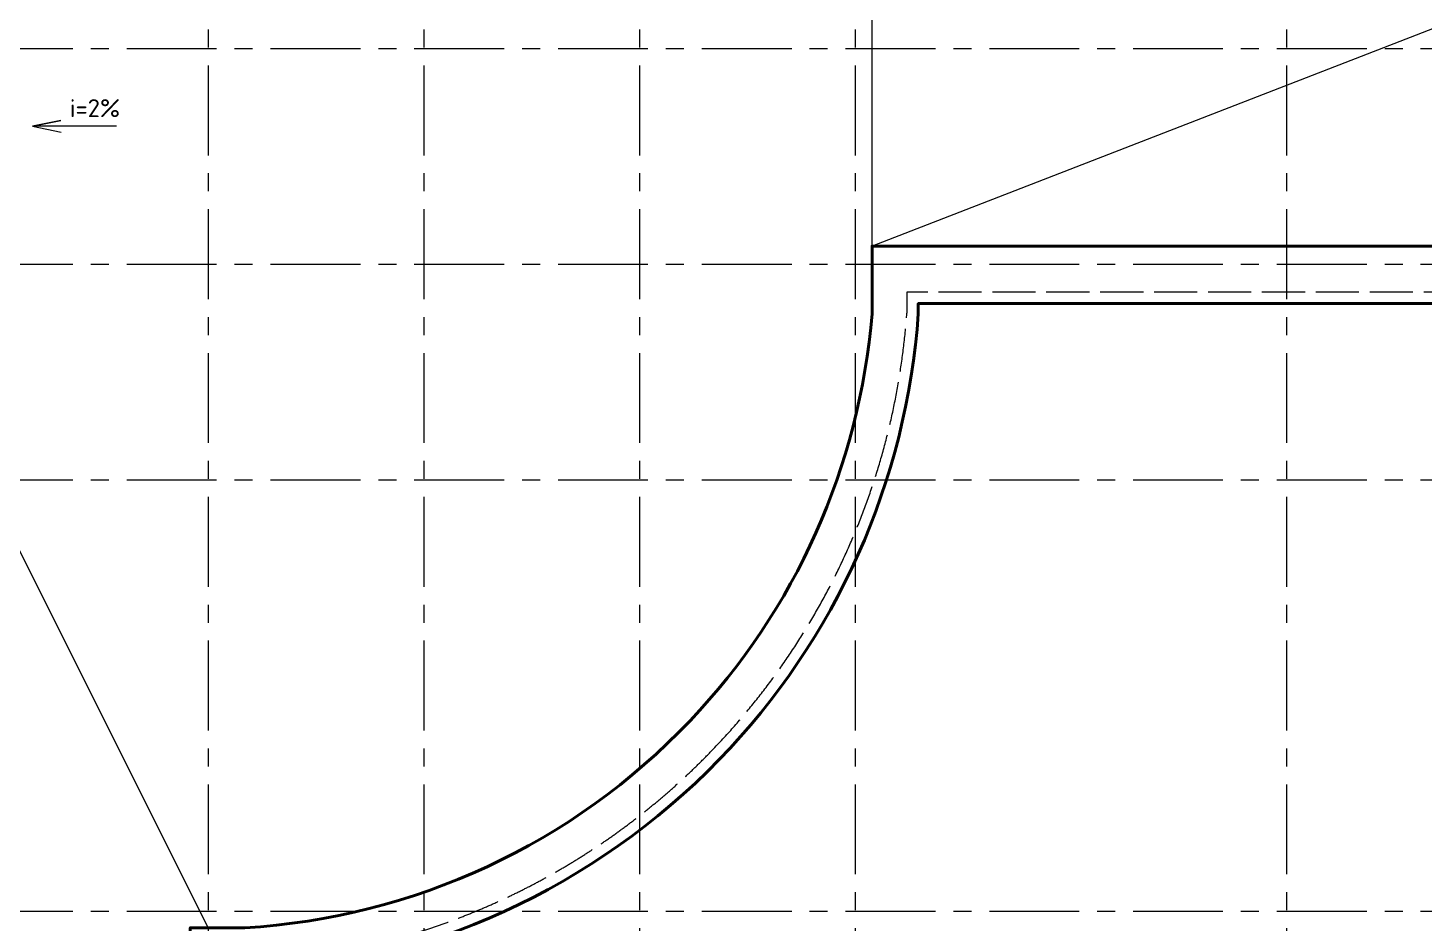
# Model space of a CAD drawing. Header units: millimetres. Extents: x -265044 to 366616, y 0 to 292181.
# Drawn here: x 207071 to 226495, y 106435 to 118885 of the extents above; entities that cross this region are included whole.
import ezdxf
from ezdxf import colors
from ezdxf.entities.mleader import LeaderData, LeaderLine
from ezdxf.math import Vec2, Vec3

# ---------------------------------------------------------------- set-up
doc = ezdxf.new("R2010")
doc.units = ezdxf.units.MM
doc.header["$MEASUREMENT"] = 0
doc.linetypes.add('ACAD_ISO02W100', pattern=[15, 12, -3])
doc.linetypes.add('CENTER', pattern=[2, 1.25, -0.25, 0.25, -0.25])
doc.layers.get('0').update_dxf_attribs({"color": 250, "lineweight": 9})
for name, color, linetype, lineweight in [('АР_Навесной фасад', 5, 'Continuous', 5), ('АР_Оси', 193, 'Continuous', 9), ('АР_Отметки', 250, 'Continuous', 15), ('АР_тонкая линия', 250, 'Continuous', 0), ('пунктир', 251, 'Continuous', 13)]:
    doc.layers.add(name, color=color, linetype=linetype, lineweight=lineweight)
doc.styles.add('ISOCPEUR', font='isocpeur.ttf', dxfattribs={"width": 0.7})
doc.styles.get("Standard").update_dxf_attribs({"font": 'isocpeur.ttf'})

# ---------------------------------------------------------------- blocks, each defined once
blk = doc.blocks.new('_DotSmall')
at = {"color": 8, "linetype": 'ByBlock', "const_width": 0.5}
blk.add_lwpolyline([(-0.0625, 0, 1), (0.0625, 0, 1)], format="xyb", close=True, dxfattribs=at)
blk = doc.blocks.new('A$C6f2de472')
at = {"layer": 'АР_тонкая линия', "color": 8, "ltscale": 100}
for p, q in [((54.57592772785574, -68.52589298801445), (54.57592772785574, -734.3112859727285)), ((54.57592772785574, -734.3112859727285), (9.624901639340763, -509.7124210055539)), ((9.624901639340763, -509.7124210055539), (54.57592772785574, -734.3112859727285)), ((54.57592772785574, -734.3112859727285), (103.6099336369945, -505.6287240333957))]:
    blk.add_line(p, q, dxfattribs=at)

msp = doc.modelspace()

# ---------------------------------------------------------------- linework, layer by layer
at = {"layer": 'АР_Навесной фасад', "color": 8, "lineweight": 40, "ltscale": 100}
for points in [[(210514.297662932, 127350.6824583524), (218829.2976629321, 127350.6824583523), (218829.2976629321, 130860.6931032051), (225829.5747516663, 130860.6718134995), (225829.0205741979, 127350.5193614235), (251839.291336361, 127350.5406511167), (251839.2976629321, 118850.6824583525), (248329.2976629321, 118850.6824583525), (248329.2976629321, 115850.682458354), (218814.2976629322, 115850.6824583525), (218814.2976629322, 114910.6824583525, -0.1713588119262615), (216282.8588345423, 109248.2387112, -0.1904546233486775), (210087.5296766416, 106369.3739539183), (209329.1764935603, 106369.3739539183), (209329.1764935595, 101865.6824583516), (212459.1764935402, 101865.6824583534), (212459.1764935791, 98935.68245835433), (213339.221939284, 98935.68245835433)], [(252509.2976629367, 118180.6824583463), (248999.2976629322, 118180.6824583463), (248999.2976629321, 115050.682458354), (219458.6568958947, 115050.6824583525), (219458.6568958947, 114910.6824583525, -0.1768280985894461), (216688.6588780549, 108709.3391170162, -0.1882125360542776), (210139.1764935597, 105715.9435017979), (209999.1764935597, 105715.9435017979), (209999.1764935597, 102535.6824583525), (213129.1764935597, 102535.6824583525), (213129.1764935985, 99605.68245835259), (216249.3326073724, 99605.68245835259), (216249.3326073723, 91265.68245835253)]]:
    msp.add_lwpolyline(points, format="xyb", dxfattribs=at)
at = {"layer": 'АР_Оси', "color": 8, "linetype": 'CENTER', "ltscale": 1000}
for p, q in [((209580.5529354189, 134363.1513644527), (209580.5529354189, 78630.8028007622)), ((212580.552935419, 134363.1513644526), (212580.552935419, 78630.8028007622)), ((215580.5529354191, 134363.1513644527), (215580.5529354191, 78630.8028007622)), ((218580.5529354193, 134363.1513644526), (218580.5529354193, 78630.8028007622)), ((224580.5529354194, 134363.1513644526), (224580.5529354194, 78630.8028007622)), ((182446.8590039455, 118600.6824583525), (265625.2610586646, 118600.6824583525)), ((182446.8590039455, 115600.6824583525), (265625.2610586646, 115600.6824583525)), ((182446.8590039455, 112600.6824583525), (265625.2610586646, 112600.6824583525)), ((182446.8590039455, 106600.6824583525), (265625.2610586646, 106600.6824583525))]:
    msp.add_line(p, q, dxfattribs=at)
at = {"layer": 'АР_тонкая линия', "color": 8, "ltscale": 100}
for p, q in [((218814.2976629322, 115850.6824583525), (218829.2976629323, 127350.682458351)), ((233385.2447275111, 121502.0000000001), (218814.2976629322, 115850.6824583525)), ((203570.5529354189, 118342.5929895257), (209579.2976629318, 106369.3739539183))]:
    msp.add_line(p, q, dxfattribs=at)
at = {"layer": 'пунктир', "color": 8, "linetype": 'ACAD_ISO02W100', "ltscale": 50}
msp.add_lwpolyline([(252349.2976629367, 118340.6824583463), (248839.2976629322, 118340.6824583463), (248839.2976629321, 115210.682458354), (219298.6568958947, 115210.6824583525), (219298.6568958947, 114916.3115598817, -0.1766803487761208), (216573.8070880993, 108820.7351059207, -0.1880926574850118), (210134.6269706461, 105875.9435017979), (209839.1764935597, 105875.9435017979), (209839.1764935597, 102375.6824583525), (212969.1764935618, 102375.6824583525), (212969.1764936006, 99445.68245835259), (216089.3326073724, 99445.68245835259), (216089.3326073723, 91425.68245835253)], format="xyb", dxfattribs=at)

# ---------------------------------------------------------------- block references
at = {"layer": 'АР_тонкая линия', "color": 8, "ltscale": 100, "xscale": 1.754367527776944, "yscale": 1.754367527776944, "zscale": 1.754367527776944, "rotation": 270}
msp.add_blockref('A$C6f2de472', (208421.7950700963, 117615.5843595568), dxfattribs=at)

# ---------------------------------------------------------------- texts
at = {"layer": 'АР_тонкая линия', "color": 8, "ltscale": 100, "insert": (207653.0619670441, 117894.8916328584), "char_height": 250.0000000000001, "width": 682.5000000000002, "attachment_point": 1}
msp.add_mtext('i=2%', dxfattribs=at)

# ---------------------------------------------------------------- leaders
at = {"layer": 'АР_Отметки', "color": 8}
ml = msp.add_multileader_mtext('Standard', dxfattribs=at)
ml.set_content('Л.4', color=8, style='ISOCPEUR')
ml.set_leader_properties(color=8, linetype='Continuous', lineweight=-1)
ml.set_arrow_properties(name='DOTSMALL')
ml.build(insert=Vec2(0, 0))
ml.multileader.update_dxf_attribs({"has_text_frame": 1, "text_left_attachment_type": 4, "text_right_attachment_type": 4, "dogleg_length": 100, "arrow_head_size": 180})
ctx = ml.context
ctx.base_point, ctx.char_height, ctx.arrow_head_size, ctx.landing_gap_size, ctx.plane_origin = Vec3(219850.3772628987, 129601.5848165639), 250, 180, 50, Vec3(247234.1016750127, 117978.4653365304)
ctx.left_attachment, ctx.right_attachment = 4, 4
notes = []
notes.append((ctx, [(0, (0, 0, 0), (0, 0), (1, 0), 1, [])]))
ctx.mtext.insert, ctx.mtext.width, ctx.mtext.line_spacing_style, ctx.mtext.flow_direction = Vec3(219900.3772628987, 129934.9181498972), 852.6970314602484, 2, 5
ml = msp.add_multileader_mtext('Standard', dxfattribs=at)
ml.set_content('+11,550', color=8, style='ISOCPEUR')
ml.set_leader_properties(color=8, linetype='Continuous', lineweight=-1)
ml.set_arrow_properties(name='DOTSMALL')
ml.build(insert=Vec2(0, 0))
ml.multileader.update_dxf_attribs({"has_text_frame": 1, "text_left_attachment_type": 4, "text_right_attachment_type": 4, "dogleg_length": 100, "arrow_head_size": 180})
ctx = ml.context
ctx.base_point, ctx.char_height, ctx.arrow_head_size, ctx.landing_gap_size, ctx.plane_origin = Vec3(219245.8889254558, 128951.1987393774), 250, 180, 50, Vec3(217084.6765553873, 128359.953165892)
ctx.left_attachment, ctx.right_attachment = 4, 4
notes.append((ctx, [(0, (0, 0, 0), (0, 0), (1, 0), 1, [])]))
ctx.mtext.insert, ctx.mtext.width, ctx.mtext.line_spacing_style, ctx.mtext.flow_direction = Vec3(219295.8889254558, 129284.5320727107), 852.6970314602484, 2, 5
ml = msp.add_multileader_mtext('Standard', dxfattribs=at)
ml.set_content('+11,550', color=8, style='ISOCPEUR')
ml.set_leader_properties(color=8, linetype='Continuous', lineweight=-1)
ml.set_arrow_properties(name='DOTSMALL')
ml.build(insert=Vec2(0, 0))
ml.multileader.update_dxf_attribs({"has_text_frame": 1, "text_left_attachment_type": 4, "text_right_attachment_type": 4, "dogleg_length": 100, "arrow_head_size": 180})
ctx = ml.context
ctx.base_point, ctx.char_height, ctx.arrow_head_size, ctx.landing_gap_size, ctx.plane_origin = Vec3(219245.8889254558, 128951.1987393774), 250, 180, 50, Vec3(217084.6765553873, 128359.953165892)
ctx.left_attachment, ctx.right_attachment = 4, 4
notes.append((ctx, [(0, (0, 0, 0), (0, 0), (1, 0), 1, [])]))
ctx.mtext.insert, ctx.mtext.width, ctx.mtext.line_spacing_style, ctx.mtext.flow_direction = Vec3(219295.8889254558, 129284.5320727107), 852.6970314602484, 2, 5
ml = msp.add_multileader_mtext('Standard', dxfattribs=at)
ml.set_content('+13,200', color=8, style='ISOCPEUR')
ml.set_leader_properties(color=8, linetype='Continuous', lineweight=-1)
ml.set_arrow_properties(name='DOTSMALL')
ml.build(insert=Vec2(0, 0))
ml.multileader.update_dxf_attribs({"has_text_frame": 1, "text_left_attachment_type": 4, "text_right_attachment_type": 4, "dogleg_length": 100, "arrow_head_size": 180})
ctx = ml.context
ctx.base_point, ctx.char_height, ctx.arrow_head_size, ctx.landing_gap_size, ctx.plane_origin = Vec3(224401.7393452308, 128884.7482140392), 250, 180, 50, Vec3(222084.6765553873, 129104.953165892)
ctx.left_attachment, ctx.right_attachment = 4, 4
notes.append((ctx, [(0, (0, 0, 0), (0, 0), (1, 0), 1, [])]))
ctx.mtext.insert, ctx.mtext.width, ctx.mtext.line_spacing_style, ctx.mtext.flow_direction = Vec3(224451.7393452308, 129218.0815473725), 852.6970314602484, 2, 5
ml = msp.add_multileader_mtext('Standard', dxfattribs=at)
ml.set_content('+13,340', color=8, style='ISOCPEUR')
ml.set_leader_properties(color=8, linetype='Continuous', lineweight=-1)
ml.set_arrow_properties(name='DOTSMALL')
ml.build(insert=Vec2(0, 0))
ml.multileader.update_dxf_attribs({"has_text_frame": 1, "text_left_attachment_type": 4, "text_right_attachment_type": 4, "dogleg_length": 100, "arrow_head_size": 180})
ctx = ml.context
ctx.base_point, ctx.char_height, ctx.arrow_head_size, ctx.landing_gap_size, ctx.plane_origin = Vec3(224285.9490200104, 127292.942894895), 250, 180, 50, Vec3(222767.0739934937, 127587.8283236614)
ctx.left_attachment, ctx.right_attachment = 4, 4
notes.append((ctx, [(0, (0, 0, 0), (0, 0), (1, 0), 1, [])]))
ctx.mtext.insert, ctx.mtext.width, ctx.mtext.line_spacing_style, ctx.mtext.flow_direction = Vec3(224335.9490200104, 127626.2762282284), 852.6970314602484, 2, 5
for ctx, leaders in notes:
    for number, flags, end, landing, length, lines in leaders:
        leader = LeaderData()
        leader.index, (leader.has_last_leader_line, leader.has_dogleg_vector, leader.attachment_direction) = number, flags
        leader.last_leader_point, leader.dogleg_vector, leader.dogleg_length = Vec3(end), Vec3(landing), length
        for number, points, colour, breaks in lines:
            line = LeaderLine()
            line.index, line.vertices, line.color, line.breaks = number, Vec3.list(points), colors.encode_raw_color(colour), breaks
            leader.lines.append(line)
        ctx.leaders.append(leader)

doc.saveas('drawing.dxf')
